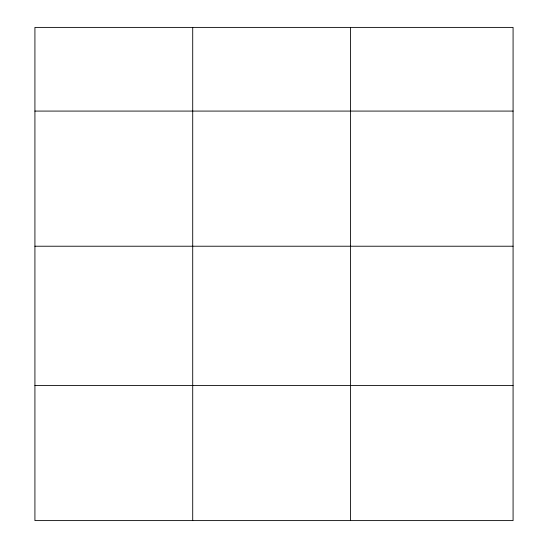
<?xml version="1.0" encoding="UTF-8"?>
<svg xmlns="http://www.w3.org/2000/svg" width="548" height="548" viewBox="0 0 548 548"><rect width="100%" height="100%" fill="white"/><g stroke="black" fill="none" stroke-linecap="round" stroke-linejoin="round"><path stroke-width="0.82" d="M513.079 246.223L513.079 27.4L34.921 27.4L34.921 520.6L513.079 520.6L513.079 246.223L34.921 246.223M34.921 111.08L513.079 111.08M34.921 385.456L513.079 385.456M350.508 27.4L350.508 520.6M192.711 27.4L192.711 520.6"/></g></svg>
